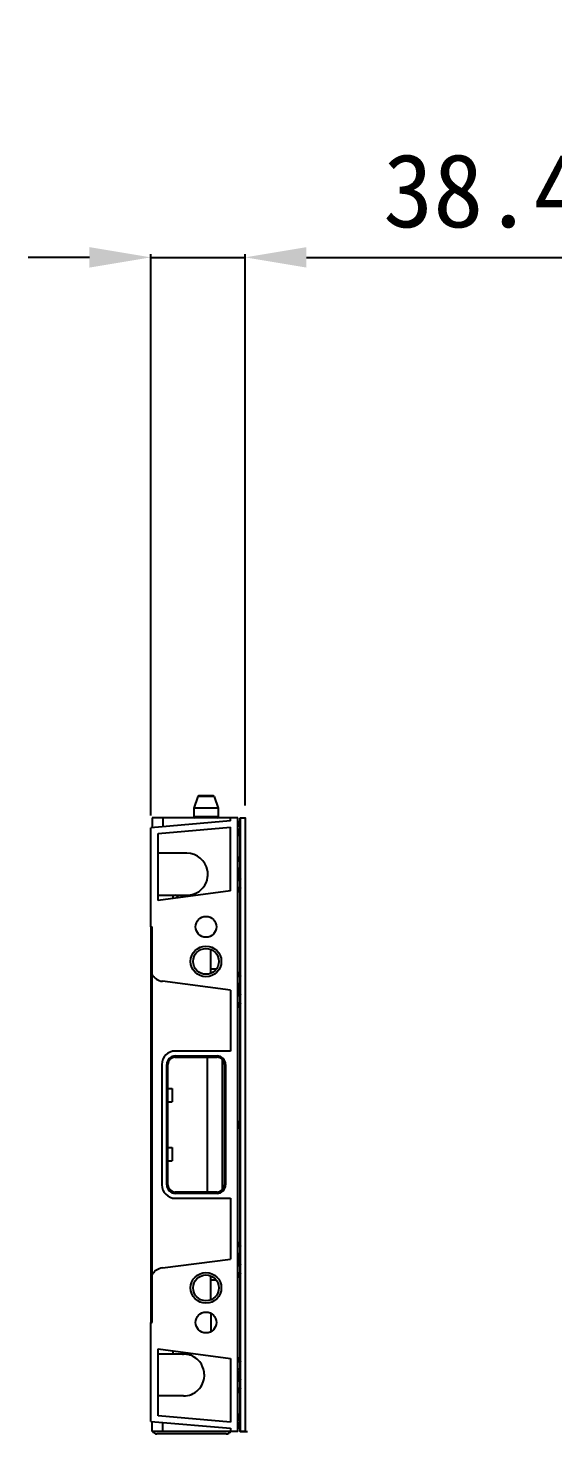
# Model space of a CAD drawing. Header units: millimetres. Extents: x 2900105 to 2915262, y -55349 to -51874.
# Drawn here: x 2901162 to 2901376, y -53653 to -53080 of the extents above; entities that cross this region are included whole.
import ezdxf

# ---------------------------------------------------------------- set-up
doc = ezdxf.new("R2010")
doc.units = ezdxf.units.MM
doc.layers.add('02___PRT_ALL_AXES', color=7, linetype='Continuous')
doc.styles.get("Standard").update_dxf_attribs({"font": ''})
doc.styles.get('Standard').set_extended_font_data('SimSun')
doc.dimstyles.new('ISO-200', dxfattribs={"dimtxt": 30, "dimasz": 25, "dimexe": 1.25, "dimexo": 5, "dimgap": 5, "dimtad": 1, "dimtoh": 1, "dimdec": 1, "dimdsep": 46, "dimtxsty": 'Standard', "dimcen": 2.5, "dimadec": 0, "dimazin": 0, "dimtfac": 1, "dimtdec": 1, "dimtmove": 0, "dimatfit": 3, "dimfxl": 1, "dimarcsym": 0})

# ---------------------------------------------------------------- blocks, each defined once
blk = doc.blocks.new('*D367')
at = {"color": 0, "lineweight": -2, "transparency": 16777216}
for p, q in [((2901211.75, -53400.8), (2901211.75, -53172.12)), ((2901250.2, -53396.7), (2901250.2, -53172.12)), ((2901186.75, -53173.37), (2901161.75, -53173.37)), ((2901211.75, -53173.37), (2901250.2, -53173.37)), ((2901275.2, -53173.37), (2901578.02, -53173.37))]:
    blk.add_line(p, q, dxfattribs=at)
at = {"color": 0, "transparency": 16777216}
for points in [[(2901186.75, -53169.2), (2901186.75, -53177.53), (2901211.75, -53173.37)], [(2901275.2, -53169.2), (2901275.2, -53177.53), (2901250.2, -53173.37)]]:
    blk.add_solid(points, dxfattribs=at)
at = {"layer": 'Defpoints', "color": 0, "transparency": 16777216}
for p in [(2901250.2, -53173.37), (2901211.75, -53405.8), (2901250.2, -53401.7)]:
    blk.add_point(p, dxfattribs=at)
at = {"color": 0, "transparency": 16777216, "insert": (2901439.11, -53149.76), "char_height": 30, "attachment_point": 5}
blk.add_mtext('38.4 [1 1/2"]', dxfattribs=at)

msp = doc.modelspace()

# ---------------------------------------------------------------- linework, layer by layer
at = {"color": 7, "linetype": 'Continuous'}
for p, q in [((2901230.86, -53393.03), (2901229.27, -53397.7)), ((2901237.64, -53393.03), (2901230.86, -53393.03)), ((2901237.17, -53392.7), (2901231.33, -53392.7)), ((2901237.64, -53393.03), (2901239.22, -53397.7)), ((2901229.27, -53397.7), (2901229.27, -53401.2)), ((2901239.22, -53397.7), (2901229.27, -53397.7)), ((2901229.27, -53401.2), (2901239.22, -53401.2)), ((2901239.22, -53397.7), (2901239.22, -53401.2)), ((2901244.25, -53402.96), (2901211.75, -53405.8)), ((2901211.75, -53446.06), (2901211.75, -53405.8)), ((2901212.25, -53401.7), (2901212.25, -53405.76)), ((2901247.25, -53401.7), (2901212.25, -53401.7)), ((2901214.75, -53408.05), (2901244.25, -53405.47)), ((2901216.6, -53401.7), (2901216.6, -53405.38)), ((2901244.25, -53402.96), (2901244.25, -53401.7)), ((2901244.25, -53431.45), (2901244.25, -53405.47)), ((2901247.25, -53651.65), (2901247.25, -53401.7)), ((2901247.25, -53403.21), (2901247.75, -53403.21)), ((2901248.2, -53405.12), (2901247.25, -53405.21)), ((2901247.25, -53406.26), (2901247.75, -53406.26)), ((2901247.75, -53405.16), (2901247.75, -53403.21)), ((2901247.75, -53403.74), (2901248.2, -53403.9)), ((2901247.75, -53408.76), (2901247.75, -53406.26)), ((2901248.2, -53406.89), (2901247.75, -53406.73)), ((2901248.2, -53405.12), (2901248.2, -53403.9)), ((2901248.2, -53406.89), (2901248.2, -53408.13)), ((2901214.75, -53435.33), (2901214.75, -53408.05)), ((2901247.25, -53408.76), (2901247.75, -53408.76)), ((2901247.75, -53408.29), (2901248.2, -53408.13)), ((2901226.46, -53416.13), (2901214.75, -53416.13)), ((2901247.25, -53417.67), (2901248.1, -53417.67)), ((2901247.89, -53418.03), (2901247.94, -53418.36)), ((2901247.94, -53419.25), (2901247.94, -53418.36)), ((2901248.1, -53417.93), (2901248.1, -53417.67)), ((2901248.3, -53417.87), (2901248.1, -53417.67)), ((2901248.1, -53417.93), (2901248.3, -53418.13)), ((2901248.3, -53419.05), (2901248.3, -53417.87)), ((2901247.94, -53419.25), (2901247.88, -53419.25)), ((2901247.94, -53419.25), (2901247.88, -53419.25)), ((2901247.89, -53419.31), (2901247.94, -53419.25)), ((2901247.89, -53422.45), (2901247.94, -53422.38)), ((2901248.09, -53419.26), (2901248.12, -53419.23)), ((2901248.09, -53419.26), (2901248.09, -53419.26)), ((2901248.1, -53426.57), (2901248.1, -53422.77)), ((2901248.3, -53422.82), (2901248.1, -53422.77)), ((2901248.3, -53426.52), (2901248.3, -53422.82)), ((2901247.88, -53430.09), (2901247.94, -53430.09)), ((2901247.88, -53430.09), (2901247.94, -53430.09)), ((2901247.89, -53426.89), (2901247.94, -53426.96)), ((2901247.89, -53430.03), (2901247.94, -53430.09)), ((2901248.12, -53430.11), (2901248.09, -53430.08)), ((2901248.09, -53430.08), (2901248.09, -53430.08)), ((2901248.1, -53426.57), (2901248.3, -53426.52)), ((2901244.25, -53431.45), (2901214.75, -53435.33)), ((2901214.75, -53433.21), (2901226.46, -53433.21)), ((2901220.75, -53433.21), (2901220.75, -53434.54)), ((2901247.25, -53431.67), (2901248.1, -53431.67)), ((2901247.89, -53431.31), (2901247.94, -53430.98)), ((2901247.94, -53430.98), (2901247.94, -53430.09)), ((2901248.3, -53431.22), (2901248.1, -53431.41)), ((2901248.1, -53431.67), (2901248.1, -53431.41)), ((2901248.3, -53431.47), (2901248.1, -53431.67)), ((2901248.3, -53431.47), (2901248.3, -53430.29)), ((2901211.75, -53446.06), (2901212.25, -53446.06)), ((2901211.95, -53607.29), (2901211.95, -53446.06)), ((2901212.25, -53607.29), (2901212.25, -53446.06)), ((2901236.25, -53465.02), (2901236.25, -53455.32)), ((2901238.4, -53463.39), (2901236.25, -53463.33)), ((2901244.25, -53471.94), (2901216.47, -53468.28)), ((2901247.25, -53464.67), (2901248.1, -53464.67)), ((2901247.94, -53466.25), (2901247.88, -53466.25)), ((2901247.94, -53466.25), (2901247.88, -53466.25)), ((2901247.89, -53465.03), (2901247.94, -53465.36)), ((2901247.89, -53466.31), (2901247.94, -53466.25)), ((2901247.89, -53469.45), (2901247.94, -53469.38)), ((2901247.94, -53466.25), (2901247.94, -53465.36)), ((2901248.09, -53466.26), (2901248.12, -53466.23)), ((2901248.09, -53466.26), (2901248.09, -53466.26)), ((2901248.1, -53464.93), (2901248.1, -53464.67)), ((2901248.3, -53464.87), (2901248.1, -53464.67)), ((2901248.1, -53464.93), (2901248.3, -53465.13)), ((2901248.1, -53473.57), (2901248.1, -53469.77)), ((2901248.3, -53469.82), (2901248.1, -53469.77)), ((2901248.3, -53466.05), (2901248.3, -53464.87)), ((2901248.3, -53473.52), (2901248.3, -53469.82)), ((2901244.25, -53471.94), (2901244.25, -53496.67)), ((2901247.89, -53473.89), (2901247.94, -53473.96)), ((2901248.1, -53473.57), (2901248.3, -53473.52)), ((2901247.25, -53478.67), (2901248.1, -53478.67)), ((2901247.88, -53477.09), (2901247.94, -53477.09)), ((2901247.88, -53477.09), (2901247.94, -53477.09)), ((2901247.89, -53477.03), (2901247.94, -53477.09)), ((2901247.89, -53478.31), (2901247.94, -53477.98)), ((2901247.94, -53477.98), (2901247.94, -53477.09)), ((2901248.12, -53477.11), (2901248.09, -53477.08)), ((2901248.09, -53477.08), (2901248.09, -53477.08)), ((2901248.3, -53478.22), (2901248.1, -53478.41)), ((2901248.1, -53478.67), (2901248.1, -53478.41)), ((2901248.3, -53478.47), (2901248.1, -53478.67)), ((2901248.3, -53478.47), (2901248.3, -53477.29)), ((2901212.25, -53483.49), (2901211.95, -53483.49)), ((2901244.25, -53496.67), (2901221.75, -53496.67)), ((2901221.75, -53498.67), (2901221.75, -53499.17)), ((2901221.75, -53498.67), (2901238.75, -53498.67)), ((2901238.75, -53498.67), (2901238.75, -53499.17)), ((2901216.25, -53502.17), (2901216.25, -53551.17)), ((2901218.25, -53551.17), (2901218.25, -53502.17)), ((2901218.25, -53502.17), (2901218.75, -53502.17)), ((2901218.75, -53551.17), (2901218.75, -53502.17)), ((2901221.75, -53499.17), (2901238.75, -53499.17)), ((2901234.75, -53499.17), (2901234.75, -53554.17)), ((2901241, -53553.1), (2901241, -53500.24)), ((2901241.75, -53502.17), (2901241.75, -53551.17)), ((2901242.25, -53502.17), (2901241.75, -53502.17)), ((2901242.25, -53502.17), (2901242.25, -53551.17)), ((2901247.25, -53525.42), (2901247.75, -53525.42)), ((2901247.75, -53527.92), (2901247.75, -53525.42)), ((2901248.2, -53526.05), (2901247.75, -53525.89)), ((2901247.75, -53527.45), (2901248.2, -53527.29)), ((2901248.2, -53526.05), (2901248.2, -53527.29)), ((2901247.25, -53527.92), (2901247.75, -53527.92)), ((2901218.25, -53551.17), (2901218.75, -53551.17)), ((2901238.75, -53554.17), (2901221.75, -53554.17)), ((2901221.75, -53554.67), (2901221.75, -53554.17)), ((2901238.75, -53554.67), (2901221.75, -53554.67)), ((2901238.75, -53554.67), (2901238.75, -53554.17)), ((2901242.25, -53551.17), (2901241.75, -53551.17)), ((2901221.75, -53556.67), (2901244.25, -53556.67)), ((2901244.25, -53556.67), (2901244.25, -53581.41)), ((2901211.95, -53569.43), (2901212.25, -53569.43)), ((2901211.95, -53570.14), (2901212.25, -53570.14)), ((2901247.25, -53574.67), (2901248.1, -53574.67)), ((2901247.94, -53576.25), (2901247.88, -53576.25)), ((2901247.94, -53576.25), (2901247.88, -53576.25)), ((2901247.89, -53575.03), (2901247.94, -53575.36)), ((2901247.89, -53576.31), (2901247.94, -53576.25)), ((2901247.94, -53576.25), (2901247.94, -53575.36)), ((2901248.09, -53576.26), (2901248.12, -53576.23)), ((2901248.09, -53576.26), (2901248.09, -53576.26)), ((2901248.3, -53574.87), (2901248.1, -53574.67)), ((2901248.1, -53574.93), (2901248.1, -53574.67)), ((2901248.1, -53574.93), (2901248.3, -53575.13)), ((2901248.3, -53576.05), (2901248.3, -53574.87)), ((2901216.47, -53585.06), (2901244.25, -53581.41)), ((2901247.89, -53579.45), (2901247.94, -53579.38)), ((2901247.89, -53583.89), (2901247.94, -53583.96)), ((2901248.3, -53579.82), (2901248.1, -53579.77)), ((2901248.1, -53583.57), (2901248.1, -53579.77)), ((2901248.1, -53583.57), (2901248.3, -53583.52)), ((2901248.3, -53583.52), (2901248.3, -53579.82)), ((2901236.25, -53598.02), (2901236.25, -53588.32)), ((2901238.4, -53589.96), (2901236.25, -53590.01)), ((2901247.25, -53588.67), (2901248.1, -53588.67)), ((2901247.88, -53587.09), (2901247.94, -53587.09)), ((2901247.88, -53587.09), (2901247.94, -53587.09)), ((2901247.89, -53587.03), (2901247.94, -53587.09)), ((2901247.89, -53588.31), (2901247.94, -53587.98)), ((2901247.94, -53587.98), (2901247.94, -53587.09)), ((2901248.12, -53587.11), (2901248.09, -53587.08)), ((2901248.09, -53587.08), (2901248.09, -53587.08)), ((2901248.3, -53588.22), (2901248.1, -53588.41)), ((2901248.1, -53588.67), (2901248.1, -53588.41)), ((2901248.3, -53588.47), (2901248.1, -53588.67)), ((2901248.3, -53588.47), (2901248.3, -53587.29)), ((2901211.75, -53607.29), (2901212.25, -53607.29)), ((2901211.75, -53647.54), (2901211.75, -53607.29)), ((2901236.25, -53603.59), (2901236.25, -53610.95)), ((2901214.75, -53618.01), (2901244.25, -53621.89)), ((2901214.75, -53645.29), (2901214.75, -53618.01)), ((2901220.75, -53618.8), (2901220.75, -53620.13)), ((2901224.66, -53620.13), (2901225.05, -53620.13)), ((2901244.25, -53621.89), (2901244.25, -53647.87)), ((2901247.25, -53621.67), (2901248.1, -53621.67)), ((2901247.94, -53623.25), (2901247.88, -53623.25)), ((2901247.94, -53623.25), (2901247.88, -53623.25)), ((2901247.89, -53622.03), (2901247.94, -53622.36)), ((2901247.89, -53623.31), (2901247.94, -53623.25)), ((2901247.94, -53623.25), (2901247.94, -53622.36)), ((2901248.09, -53623.26), (2901248.12, -53623.23)), ((2901248.09, -53623.26), (2901248.09, -53623.26)), ((2901248.3, -53621.87), (2901248.1, -53621.67)), ((2901248.1, -53621.93), (2901248.1, -53621.67)), ((2901248.1, -53621.93), (2901248.3, -53622.13)), ((2901248.12, -53623.23), (2901248.18, -53623.19)), ((2901248.3, -53623.05), (2901248.3, -53621.87)), ((2901247.89, -53626.45), (2901247.94, -53626.38)), ((2901248.3, -53626.82), (2901248.1, -53626.77)), ((2901248.1, -53630.57), (2901248.1, -53626.77)), ((2901248.1, -53630.57), (2901248.3, -53630.52)), ((2901248.3, -53630.52), (2901248.3, -53626.82)), ((2901247.25, -53635.67), (2901248.1, -53635.67)), ((2901247.88, -53634.09), (2901247.94, -53634.09)), ((2901247.88, -53634.09), (2901247.94, -53634.09)), ((2901247.89, -53630.89), (2901247.94, -53630.96)), ((2901247.89, -53634.03), (2901247.94, -53634.09)), ((2901247.89, -53635.31), (2901247.94, -53634.98)), ((2901247.94, -53634.98), (2901247.94, -53634.09)), ((2901248.12, -53634.11), (2901248.09, -53634.08)), ((2901248.09, -53634.08), (2901248.09, -53634.08)), ((2901248.3, -53635.22), (2901248.1, -53635.41)), ((2901248.1, -53635.67), (2901248.1, -53635.41)), ((2901248.3, -53635.47), (2901248.1, -53635.67)), ((2901248.3, -53635.47), (2901248.3, -53634.29)), ((2901211.75, -53647.54), (2901244.25, -53650.38)), ((2901212.25, -53651.65), (2901212.25, -53647.58)), ((2901244.25, -53647.87), (2901214.75, -53645.29)), ((2901247.25, -53644.58), (2901247.75, -53644.58)), ((2901247.25, -53647.08), (2901247.75, -53647.08)), ((2901247.75, -53647.08), (2901247.75, -53644.58)), ((2901248.2, -53645.21), (2901247.75, -53645.05)), ((2901247.75, -53646.61), (2901248.2, -53646.45)), ((2901248.2, -53645.21), (2901248.2, -53646.45)), ((2901247.25, -53651.65), (2901212.25, -53651.65)), ((2901242.52, -53652.65), (2901214.25, -53652.65)), ((2901216.6, -53651.65), (2901216.6, -53647.96)), ((2901244.25, -53650.38), (2901244.25, -53651.65)), ((2901248.2, -53648.22), (2901247.25, -53648.14)), ((2901247.25, -53650.14), (2901247.75, -53650.14)), ((2901247.75, -53650.14), (2901247.75, -53648.18)), ((2901248.2, -53649.44), (2901247.75, -53649.61)), ((2901248.2, -53648.22), (2901248.2, -53649.44))]:
    msp.add_line(p, q, dxfattribs=at)
msp.add_line((2901248.2, -53651.69), (2901251.2, -53651.69))
msp.add_lwpolyline([(2901248.2, -53401.69), (2901248.2, -53651.69)])
at = {"color": 1}
msp.add_lwpolyline([(2901248.2, -53401.7), (2901250.2, -53401.7), (2901250.2, -53651.7), (2901248.2, -53651.7)], close=True, dxfattribs=at)
at = {"color": 7, "linetype": 'Continuous'}
for points in [[(2901248.12, -53419.23), (2901248.18, -53419.19), (2901248.23, -53419.15)], [(2901248.12, -53419.23), (2901248.18, -53419.19), (2901248.23, -53419.15)], [(2901248.23, -53430.19), (2901248.18, -53430.15), (2901248.12, -53430.11)], [(2901248.12, -53466.23), (2901248.18, -53466.19), (2901248.23, -53466.15)], [(2901248.12, -53466.23), (2901248.18, -53466.19), (2901248.23, -53466.15)], [(2901248.23, -53477.19), (2901248.18, -53477.15), (2901248.12, -53477.11)], [(2901248.12, -53576.23), (2901248.18, -53576.19), (2901248.23, -53576.15)], [(2901248.23, -53587.19), (2901248.18, -53587.15), (2901248.12, -53587.11)], [(2901248.12, -53623.23), (2901248.18, -53623.19), (2901248.23, -53623.15)], [(2901248.23, -53634.19), (2901248.18, -53634.15), (2901248.12, -53634.11)]]:
    msp.add_lwpolyline(points, dxfattribs=at)
for centre, radius in [((2901234.25, -53460.17), 6.25), ((2901234.25, -53460.17), 5.25), ((2901234.25, -53593.17), 6.25), ((2901234.25, -53593.17), 5.25)]:
    msp.add_circle(centre, radius, dxfattribs=at)
for centre, radius, start, end in [((2901231.33, -53393.2), 0.5, 90, 161.222), ((2901237.17, -53393.2), 0.5, 18.778, 90), ((2901229.77, -53401.2), 0.5, 180, 270), ((2901238.72, -53401.2), 0.5, 270, 0), ((2901257.03, -53501.01), 83.48, 96.2863, 96.7256), ((2901257.08, -53503.77), 85.9, 96.1083, 96.5737), ((2901252.44, -53476.36), 57.29, 94.569, 95.2026), ((2901252.35, -53478.05), 58.91, 94.347, 94.9674), ((2901219.08, -53513.26), 95.36, 72.3821, 72.8188), ((2901218.88, -53511.19), 93.36, 71.8972, 72.3074), ((2901247.84, -53418.55), 0.755, 278.8633, 280.4432), ((2901247.93, -53418.92), 0.383, 285.1176, 287.8889), ((2901218.4, -53336.59), 94.99, 287.6836, 288.0867), ((2901218.6, -53334.47), 97.04, 287.173, 287.6021), ((2901252.35, -53371.29), 58.92, 265.0326, 265.653), ((2901252.44, -53372.98), 57.29, 264.7974, 265.431), ((2901247.84, -53430.78), 0.751, 79.5597, 81.1527), ((2901247.93, -53430.42), 0.383, 72.1097, 74.9011), ((2901220.25, -53435.7), 3, 28.8896, 57.5296), ((2901256.9, -53347.08), 84.38, 263.4323, 263.9061), ((2901256.32, -53354.31), 77.46, 263.2772, 263.7506), ((2901217.25, -53462.33), 6, 213.5573, 262.5), ((2901257.03, -53548.01), 83.48, 96.2863, 96.7256), ((2901257.08, -53550.77), 85.9, 96.1083, 96.5737), ((2901252.44, -53523.36), 57.29, 94.569, 95.2026), ((2901252.35, -53525.05), 58.91, 94.347, 94.9674), ((2901219.08, -53560.26), 95.36, 72.3821, 72.8188), ((2901218.88, -53558.19), 93.36, 71.8972, 72.3074), ((2901247.84, -53465.55), 0.755, 278.8633, 280.4432), ((2901247.93, -53465.92), 0.383, 285.1176, 287.8889), ((2901218.4, -53383.59), 94.99, 287.6836, 288.0867), ((2901218.6, -53381.47), 97.04, 287.173, 287.6021), ((2901252.35, -53418.29), 58.92, 265.0326, 265.653), ((2901252.44, -53419.98), 57.29, 264.7974, 265.431), ((2901256.9, -53394.08), 84.38, 263.4323, 263.9061), ((2901256.32, -53401.31), 77.46, 263.2772, 263.7506), ((2901247.84, -53477.78), 0.751, 79.5597, 81.1527), ((2901247.93, -53477.42), 0.383, 72.1097, 74.9011), ((2901221.75, -53502.17), 5.5, 90, 180), ((2901221.75, -53502.17), 3.5, 90, 180), ((2901238.75, -53502.17), 3.5, 0, 90), ((2901221.75, -53502.17), 3, 90, 180), ((2901238.75, -53502.17), 3, 0, 90), ((2901221.75, -53551.17), 5.5, 180, 270), ((2901221.75, -53551.17), 3.5, 180, 270), ((2901221.75, -53551.17), 3, 180, 270), ((2901238.75, -53551.17), 3.5, 270, 0), ((2901238.75, -53551.17), 3, 270, 0), ((2901257.03, -53658.01), 83.48, 96.2863, 96.7256), ((2901257.08, -53660.77), 85.9, 96.1083, 96.5737), ((2901252.44, -53633.36), 57.29, 94.569, 95.2026), ((2901252.35, -53635.05), 58.91, 94.347, 94.9674), ((2901247.84, -53575.55), 0.755, 278.8633, 280.4432), ((2901247.93, -53575.92), 0.383, 285.1176, 287.8889), ((2901219.08, -53670.26), 95.36, 72.3821, 72.8188), ((2901218.88, -53668.19), 93.36, 71.8972, 72.3074), ((2901218.4, -53493.59), 94.99, 287.6836, 288.0867), ((2901218.6, -53491.47), 97.04, 287.173, 287.6021), ((2901217.25, -53591.01), 6, 97.5, 146.4427), ((2901252.35, -53528.29), 58.92, 265.0326, 265.653), ((2901252.44, -53529.98), 57.29, 264.7974, 265.431), ((2901256.9, -53504.08), 84.38, 263.4323, 263.9061), ((2901256.32, -53511.31), 77.46, 263.2772, 263.7506), ((2901247.84, -53587.78), 0.751, 79.5597, 81.1527), ((2901247.93, -53587.42), 0.383, 72.1097, 74.9011), ((2901225.05, -53628.67), 8.54, 76.9115, 90), ((2901257.03, -53705.01), 83.48, 96.2863, 96.7256), ((2901257.08, -53707.77), 85.9, 96.1083, 96.5737), ((2901252.44, -53680.36), 57.29, 94.569, 95.2026), ((2901252.35, -53682.05), 58.91, 94.347, 94.9674), ((2901247.84, -53622.55), 0.755, 278.8633, 280.4432), ((2901247.93, -53622.92), 0.383, 285.1176, 287.8889), ((2901225.2, -53628.67), 8.39, 0.0281, 8.4273), ((2901225.41, -53628.67), 8.18, 356.7794, 359.9951), ((2901219.08, -53717.26), 95.36, 72.3821, 72.8188), ((2901218.88, -53715.19), 93.36, 71.8972, 72.3074), ((2901218.4, -53540.59), 94.99, 287.6836, 288.0867), ((2901218.6, -53538.47), 97.04, 287.173, 287.6021), ((2901252.35, -53575.29), 58.92, 265.0326, 265.653), ((2901252.44, -53576.98), 57.29, 264.7974, 265.431), ((2901256.9, -53551.08), 84.38, 263.4323, 263.9061), ((2901256.32, -53558.31), 77.46, 263.2772, 263.7506), ((2901247.84, -53634.78), 0.751, 79.5597, 81.1527), ((2901247.93, -53634.42), 0.383, 72.1097, 74.9011), ((2901214.25, -53650.65), 2, 210.5989, 270), ((2901242.52, -53650.65), 2, 270, 330)]:
    msp.add_arc(centre, radius, start, end, dxfattribs=at)
for centre, major_axis, start_param, end_param in [((2901226.46, -53424.67), (8.54, 0), 0.178395, 1.570796), ((2901226.46, -53424.67), (0, 8.54), -1.71739, -1.392401), ((2901226.46, -53424.67), (8.54, 0), -1.223926, -0.146594), ((2901218.69, -53432.67), (0, 6), -1.801972, -1.661493), ((2901226.46, -53424.67), (0, 8.54), -3.141593, -2.794722), ((2901218.69, -53620.67), (0, 6), -1.4801, -1.339621)]:
    msp.add_ellipse(centre, major_axis=major_axis, ratio=1, start_param=start_param, end_param=end_param, dxfattribs=at)
for points, knots in [([(2901248.1, -53417.93), (2901248.1, -53417.95), (2901248.09, -53417.96), (2901248.06, -53417.98), (2901248.03, -53418), (2901247.97, -53418.02), (2901247.91, -53418.03), (2901247.89, -53418.03)], [0, 0, 0, 0, 0.14323, 0.242199, 0.361426, 0.654328, 1, 1, 1, 1]), ([(2901247.94, -53418.36), (2901247.99, -53418.35), (2901248.08, -53418.33), (2901248.18, -53418.29), (2901248.24, -53418.24), (2901248.28, -53418.2), (2901248.3, -53418.15), (2901248.3, -53418.13)], [0, 0, 0, 0, 0.318282, 0.596572, 0.716198, 0.822036, 1, 1, 1, 1]), ([(2901247.89, -53419.31), (2901247.89, -53419.31), (2901247.92, -53419.31), (2901247.94, -53419.3), (2901247.96, -53419.3)], [0, 0, 0, 0, 0.262719, 1, 1, 1, 1]), ([(2901247.89, -53422.45), (2901247.92, -53422.46), (2901247.98, -53422.49), (2901248.07, -53422.6), (2901248.1, -53422.7), (2901248.1, -53422.77)], [0, 0, 0, 0, 0.255217, 0.506753, 1, 1, 1, 1]), ([(2901248.05, -53419.23), (2901248.05, -53419.23), (2901248.01, -53419.24), (2901247.97, -53419.24), (2901247.94, -53419.25)], [0, 0, 0, 0, 0.240854, 1, 1, 1, 1]), ([(2901248.3, -53422.82), (2901248.3, -53422.78), (2901248.28, -53422.68), (2901248.21, -53422.54), (2901248.09, -53422.44), (2901247.99, -53422.39), (2901247.94, -53422.38)], [0, 0, 0, 0, 0.240517, 0.485049, 0.737902, 1, 1, 1, 1]), ([(2901247.98, -53419.3), (2901247.98, -53419.3), (2901248, -53419.29), (2901248.02, -53419.29), (2901248.03, -53419.29)], [0, 0, 0, 0, 0.269561, 1, 1, 1, 1]), ([(2901248.04, -53419.28), (2901248.05, -53419.28), (2901248.06, -53419.28), (2901248.07, -53419.27), (2901248.08, -53419.27)], [0, 0, 0, 0, 0.284066, 1, 1, 1, 1]), ([(2901248.23, -53419.15), (2901248.21, -53419.17), (2901248.15, -53419.2), (2901248.09, -53419.22), (2901248.05, -53419.23)], [0, 0, 0, 0, 0.450952, 1, 1, 1, 1]), ([(2901248.08, -53419.27), (2901248.08, -53419.27), (2901248.08, -53419.27), (2901248.08, -53419.26), (2901248.09, -53419.26)], [0, 0, 0, 0, 0.272168, 1, 1, 1, 1]), ([(2901248.28, -53419.1), (2901248.28, -53419.1), (2901248.26, -53419.12), (2901248.25, -53419.14), (2901248.23, -53419.15)], [0, 0, 0, 0, 0.224249, 1, 1, 1, 1]), ([(2901248.3, -53419.05), (2901248.3, -53419.05), (2901248.3, -53419.07), (2901248.29, -53419.09), (2901248.28, -53419.1)], [0, 0, 0, 0, 0.235531, 1, 1, 1, 1]), ([(2901247.89, -53426.89), (2901247.92, -53426.88), (2901247.98, -53426.85), (2901248.04, -53426.78), (2901248.07, -53426.72), (2901248.08, -53426.68), (2901248.09, -53426.65), (2901248.1, -53426.62), (2901248.1, -53426.6), (2901248.1, -53426.58), (2901248.1, -53426.58), (2901248.1, -53426.57)], [0, 0, 0, 0, 0.253673, 0.50366, 0.628036, 0.752048, 0.814033, 0.87602, 0.938027, 0.969051, 1, 1, 1, 1]), ([(2901247.96, -53430.04), (2901247.95, -53430.04), (2901247.93, -53430.04), (2901247.9, -53430.03), (2901247.89, -53430.03)], [0, 0, 0, 0, 0.236241, 1, 1, 1, 1]), ([(2901248.3, -53426.52), (2901248.3, -53426.57), (2901248.28, -53426.67), (2901248.21, -53426.8), (2901248.09, -53426.91), (2901247.99, -53426.95), (2901247.94, -53426.96)], [0, 0, 0, 0, 0.240425, 0.484899, 0.737799, 1, 1, 1, 1]), ([(2901248.03, -53430.06), (2901248.02, -53430.05), (2901248.01, -53430.05), (2901247.99, -53430.05), (2901247.98, -53430.05)], [0, 0, 0, 0, 0.230283, 1, 1, 1, 1]), ([(2901248.08, -53430.07), (2901248.07, -53430.07), (2901248.06, -53430.07), (2901248.05, -53430.06), (2901248.04, -53430.06)], [0, 0, 0, 0, 0.216705, 1, 1, 1, 1]), ([(2901248.09, -53430.08), (2901248.09, -53430.08), (2901248.08, -53430.08), (2901248.08, -53430.07), (2901248.08, -53430.07)], [0, 0, 0, 0, 0.228076, 1, 1, 1, 1]), ([(2901247.89, -53431.31), (2901247.92, -53431.31), (2901247.97, -53431.32), (2901248.03, -53431.34), (2901248.07, -53431.36), (2901248.09, -53431.38), (2901248.1, -53431.4), (2901248.1, -53431.41)], [0, 0, 0, 0, 0.374883, 0.667405, 0.779495, 0.86994, 1, 1, 1, 1]), ([(2901247.94, -53430.09), (2901247.95, -53430.09), (2901247.99, -53430.1), (2901248.03, -53430.11), (2901248.06, -53430.11)], [0, 0, 0, 0, 0.25855, 1, 1, 1, 1]), ([(2901248.3, -53431.22), (2901248.3, -53431.19), (2901248.28, -53431.15), (2901248.24, -53431.1), (2901248.2, -53431.07), (2901248.15, -53431.04), (2901248.09, -53431.02), (2901248.02, -53431), (2901247.97, -53430.99), (2901247.94, -53430.98)], [0, 0, 0, 0, 0.16979, 0.271651, 0.388543, 0.520814, 0.667967, 0.829488, 1, 1, 1, 1]), ([(2901248.06, -53430.11), (2901248.09, -53430.12), (2901248.15, -53430.14), (2901248.21, -53430.17), (2901248.23, -53430.19)], [0, 0, 0, 0, 0.548709, 1, 1, 1, 1]), ([(2901248.23, -53430.19), (2901248.24, -53430.19), (2901248.26, -53430.21), (2901248.27, -53430.23), (2901248.28, -53430.24)], [0, 0, 0, 0, 0.278008, 1, 1, 1, 1]), ([(2901248.28, -53430.24), (2901248.28, -53430.25), (2901248.29, -53430.26), (2901248.3, -53430.28), (2901248.3, -53430.29)], [0, 0, 0, 0, 0.271414, 1, 1, 1, 1]), ([(2901248.1, -53464.93), (2901248.1, -53464.95), (2901248.09, -53464.96), (2901248.06, -53464.98), (2901248.03, -53465), (2901247.97, -53465.02), (2901247.91, -53465.03), (2901247.89, -53465.03)], [0, 0, 0, 0, 0.14323, 0.242199, 0.361426, 0.654328, 1, 1, 1, 1]), ([(2901247.89, -53466.31), (2901247.89, -53466.31), (2901247.92, -53466.31), (2901247.94, -53466.3), (2901247.96, -53466.3)], [0, 0, 0, 0, 0.262719, 1, 1, 1, 1]), ([(2901247.89, -53469.45), (2901247.92, -53469.46), (2901247.98, -53469.49), (2901248.07, -53469.6), (2901248.1, -53469.7), (2901248.1, -53469.77)], [0, 0, 0, 0, 0.255217, 0.506753, 1, 1, 1, 1]), ([(2901247.94, -53465.36), (2901247.99, -53465.35), (2901248.08, -53465.33), (2901248.18, -53465.29), (2901248.24, -53465.24), (2901248.28, -53465.2), (2901248.3, -53465.15), (2901248.3, -53465.13)], [0, 0, 0, 0, 0.318282, 0.596572, 0.716198, 0.822036, 1, 1, 1, 1]), ([(2901248.05, -53466.23), (2901248.05, -53466.23), (2901248.01, -53466.24), (2901247.97, -53466.24), (2901247.94, -53466.25)], [0, 0, 0, 0, 0.240854, 1, 1, 1, 1]), ([(2901248.3, -53469.82), (2901248.3, -53469.78), (2901248.28, -53469.68), (2901248.21, -53469.54), (2901248.09, -53469.44), (2901247.99, -53469.39), (2901247.94, -53469.38)], [0, 0, 0, 0, 0.240517, 0.485049, 0.737902, 1, 1, 1, 1]), ([(2901247.98, -53466.3), (2901247.98, -53466.3), (2901248, -53466.29), (2901248.02, -53466.29), (2901248.03, -53466.29)], [0, 0, 0, 0, 0.269561, 1, 1, 1, 1]), ([(2901248.04, -53466.28), (2901248.05, -53466.28), (2901248.06, -53466.28), (2901248.07, -53466.27), (2901248.08, -53466.27)], [0, 0, 0, 0, 0.284066, 1, 1, 1, 1]), ([(2901248.23, -53466.15), (2901248.21, -53466.17), (2901248.15, -53466.2), (2901248.09, -53466.22), (2901248.05, -53466.23)], [0, 0, 0, 0, 0.450952, 1, 1, 1, 1]), ([(2901248.08, -53466.27), (2901248.08, -53466.27), (2901248.08, -53466.27), (2901248.08, -53466.26), (2901248.09, -53466.26)], [0, 0, 0, 0, 0.272168, 1, 1, 1, 1]), ([(2901248.28, -53466.1), (2901248.28, -53466.1), (2901248.26, -53466.12), (2901248.25, -53466.14), (2901248.23, -53466.15)], [0, 0, 0, 0, 0.224249, 1, 1, 1, 1]), ([(2901248.3, -53466.05), (2901248.3, -53466.05), (2901248.3, -53466.07), (2901248.29, -53466.09), (2901248.28, -53466.1)], [0, 0, 0, 0, 0.235531, 1, 1, 1, 1]), ([(2901247.89, -53473.89), (2901247.92, -53473.88), (2901247.98, -53473.85), (2901248.04, -53473.78), (2901248.07, -53473.72), (2901248.08, -53473.68), (2901248.09, -53473.65), (2901248.1, -53473.62), (2901248.1, -53473.6), (2901248.1, -53473.58), (2901248.1, -53473.58), (2901248.1, -53473.57)], [0, 0, 0, 0, 0.253673, 0.50366, 0.628036, 0.752048, 0.814033, 0.87602, 0.938027, 0.969051, 1, 1, 1, 1]), ([(2901248.3, -53473.52), (2901248.3, -53473.57), (2901248.28, -53473.67), (2901248.21, -53473.8), (2901248.09, -53473.91), (2901247.99, -53473.95), (2901247.94, -53473.96)], [0, 0, 0, 0, 0.240425, 0.484899, 0.737799, 1, 1, 1, 1]), ([(2901247.96, -53477.04), (2901247.95, -53477.04), (2901247.93, -53477.04), (2901247.9, -53477.03), (2901247.89, -53477.03)], [0, 0, 0, 0, 0.236241, 1, 1, 1, 1]), ([(2901247.89, -53478.31), (2901247.92, -53478.31), (2901247.97, -53478.32), (2901248.03, -53478.34), (2901248.07, -53478.36), (2901248.09, -53478.38), (2901248.1, -53478.4), (2901248.1, -53478.41)], [0, 0, 0, 0, 0.374883, 0.667405, 0.779495, 0.86994, 1, 1, 1, 1]), ([(2901247.94, -53477.09), (2901247.95, -53477.09), (2901247.99, -53477.1), (2901248.03, -53477.11), (2901248.06, -53477.11)], [0, 0, 0, 0, 0.25855, 1, 1, 1, 1]), ([(2901248.3, -53478.22), (2901248.3, -53478.19), (2901248.28, -53478.15), (2901248.24, -53478.1), (2901248.2, -53478.07), (2901248.15, -53478.04), (2901248.09, -53478.02), (2901248.02, -53478), (2901247.97, -53477.99), (2901247.94, -53477.98)], [0, 0, 0, 0, 0.16979, 0.271651, 0.388543, 0.520814, 0.667967, 0.829488, 1, 1, 1, 1]), ([(2901248.03, -53477.06), (2901248.02, -53477.05), (2901248.01, -53477.05), (2901247.99, -53477.05), (2901247.98, -53477.05)], [0, 0, 0, 0, 0.230283, 1, 1, 1, 1]), ([(2901248.08, -53477.07), (2901248.07, -53477.07), (2901248.06, -53477.07), (2901248.05, -53477.06), (2901248.04, -53477.06)], [0, 0, 0, 0, 0.216705, 1, 1, 1, 1]), ([(2901248.06, -53477.11), (2901248.09, -53477.12), (2901248.15, -53477.14), (2901248.21, -53477.17), (2901248.23, -53477.19)], [0, 0, 0, 0, 0.548709, 1, 1, 1, 1]), ([(2901248.09, -53477.08), (2901248.09, -53477.08), (2901248.08, -53477.08), (2901248.08, -53477.07), (2901248.08, -53477.07)], [0, 0, 0, 0, 0.228076, 1, 1, 1, 1]), ([(2901248.23, -53477.19), (2901248.24, -53477.19), (2901248.26, -53477.21), (2901248.27, -53477.23), (2901248.28, -53477.24)], [0, 0, 0, 0, 0.278008, 1, 1, 1, 1]), ([(2901248.28, -53477.24), (2901248.28, -53477.25), (2901248.29, -53477.26), (2901248.3, -53477.28), (2901248.3, -53477.29)], [0, 0, 0, 0, 0.271414, 1, 1, 1, 1]), ([(2901248.1, -53574.93), (2901248.1, -53574.95), (2901248.09, -53574.96), (2901248.06, -53574.98), (2901248.03, -53575), (2901247.97, -53575.02), (2901247.91, -53575.03), (2901247.89, -53575.03)], [0, 0, 0, 0, 0.14323, 0.242199, 0.361426, 0.654328, 1, 1, 1, 1]), ([(2901247.89, -53576.31), (2901247.89, -53576.31), (2901247.92, -53576.31), (2901247.94, -53576.3), (2901247.96, -53576.3)], [0, 0, 0, 0, 0.262719, 1, 1, 1, 1]), ([(2901247.94, -53575.36), (2901247.99, -53575.35), (2901248.08, -53575.33), (2901248.18, -53575.29), (2901248.24, -53575.24), (2901248.28, -53575.2), (2901248.3, -53575.15), (2901248.3, -53575.13)], [0, 0, 0, 0, 0.318282, 0.596572, 0.716198, 0.822036, 1, 1, 1, 1]), ([(2901248.05, -53576.23), (2901248.05, -53576.23), (2901248.01, -53576.24), (2901247.97, -53576.24), (2901247.94, -53576.25)], [0, 0, 0, 0, 0.240854, 1, 1, 1, 1]), ([(2901247.98, -53576.3), (2901247.98, -53576.3), (2901248, -53576.29), (2901248.02, -53576.29), (2901248.03, -53576.29)], [0, 0, 0, 0, 0.269561, 1, 1, 1, 1]), ([(2901248.04, -53576.28), (2901248.05, -53576.28), (2901248.06, -53576.28), (2901248.07, -53576.27), (2901248.08, -53576.27)], [0, 0, 0, 0, 0.284066, 1, 1, 1, 1]), ([(2901248.23, -53576.15), (2901248.21, -53576.17), (2901248.15, -53576.2), (2901248.09, -53576.22), (2901248.05, -53576.23)], [0, 0, 0, 0, 0.450952, 1, 1, 1, 1]), ([(2901248.08, -53576.27), (2901248.08, -53576.27), (2901248.08, -53576.27), (2901248.08, -53576.26), (2901248.09, -53576.26)], [0, 0, 0, 0, 0.272168, 1, 1, 1, 1]), ([(2901248.28, -53576.1), (2901248.28, -53576.1), (2901248.26, -53576.12), (2901248.25, -53576.14), (2901248.23, -53576.15)], [0, 0, 0, 0, 0.224249, 1, 1, 1, 1]), ([(2901248.3, -53576.05), (2901248.3, -53576.05), (2901248.3, -53576.07), (2901248.29, -53576.09), (2901248.28, -53576.1)], [0, 0, 0, 0, 0.235531, 1, 1, 1, 1]), ([(2901247.89, -53579.45), (2901247.92, -53579.46), (2901247.98, -53579.49), (2901248.07, -53579.6), (2901248.1, -53579.7), (2901248.1, -53579.77)], [0, 0, 0, 0, 0.255217, 0.506753, 1, 1, 1, 1]), ([(2901247.89, -53583.89), (2901247.92, -53583.88), (2901247.98, -53583.85), (2901248.04, -53583.78), (2901248.07, -53583.72), (2901248.08, -53583.68), (2901248.09, -53583.65), (2901248.1, -53583.62), (2901248.1, -53583.6), (2901248.1, -53583.58), (2901248.1, -53583.58), (2901248.1, -53583.57)], [0, 0, 0, 0, 0.253673, 0.50366, 0.628036, 0.752048, 0.814033, 0.87602, 0.938027, 0.969051, 1, 1, 1, 1]), ([(2901248.3, -53579.82), (2901248.3, -53579.78), (2901248.28, -53579.68), (2901248.21, -53579.54), (2901248.09, -53579.44), (2901247.99, -53579.39), (2901247.94, -53579.38)], [0, 0, 0, 0, 0.240517, 0.485049, 0.737902, 1, 1, 1, 1]), ([(2901248.3, -53583.52), (2901248.3, -53583.57), (2901248.28, -53583.67), (2901248.21, -53583.8), (2901248.09, -53583.91), (2901247.99, -53583.95), (2901247.94, -53583.96)], [0, 0, 0, 0, 0.240425, 0.484899, 0.737799, 1, 1, 1, 1]), ([(2901247.96, -53587.04), (2901247.95, -53587.04), (2901247.93, -53587.04), (2901247.9, -53587.03), (2901247.89, -53587.03)], [0, 0, 0, 0, 0.236241, 1, 1, 1, 1]), ([(2901247.89, -53588.31), (2901247.92, -53588.31), (2901247.97, -53588.32), (2901248.03, -53588.34), (2901248.07, -53588.36), (2901248.09, -53588.38), (2901248.1, -53588.4), (2901248.1, -53588.41)], [0, 0, 0, 0, 0.374883, 0.667405, 0.779495, 0.86994, 1, 1, 1, 1]), ([(2901247.94, -53587.09), (2901247.95, -53587.09), (2901247.99, -53587.1), (2901248.03, -53587.11), (2901248.06, -53587.11)], [0, 0, 0, 0, 0.25855, 1, 1, 1, 1]), ([(2901248.3, -53588.22), (2901248.3, -53588.19), (2901248.28, -53588.15), (2901248.24, -53588.1), (2901248.2, -53588.07), (2901248.15, -53588.04), (2901248.09, -53588.02), (2901248.02, -53588), (2901247.97, -53587.99), (2901247.94, -53587.98)], [0, 0, 0, 0, 0.16979, 0.271651, 0.388543, 0.520814, 0.667967, 0.829488, 1, 1, 1, 1]), ([(2901248.03, -53587.06), (2901248.02, -53587.05), (2901248.01, -53587.05), (2901247.99, -53587.05), (2901247.98, -53587.05)], [0, 0, 0, 0, 0.230283, 1, 1, 1, 1]), ([(2901248.08, -53587.07), (2901248.07, -53587.07), (2901248.06, -53587.07), (2901248.05, -53587.06), (2901248.04, -53587.06)], [0, 0, 0, 0, 0.216705, 1, 1, 1, 1]), ([(2901248.06, -53587.11), (2901248.09, -53587.12), (2901248.15, -53587.14), (2901248.21, -53587.17), (2901248.23, -53587.19)], [0, 0, 0, 0, 0.548709, 1, 1, 1, 1]), ([(2901248.09, -53587.08), (2901248.09, -53587.08), (2901248.08, -53587.08), (2901248.08, -53587.07), (2901248.08, -53587.07)], [0, 0, 0, 0, 0.228076, 1, 1, 1, 1]), ([(2901248.23, -53587.19), (2901248.24, -53587.19), (2901248.26, -53587.21), (2901248.27, -53587.23), (2901248.28, -53587.24)], [0, 0, 0, 0, 0.278008, 1, 1, 1, 1]), ([(2901248.28, -53587.24), (2901248.28, -53587.25), (2901248.29, -53587.26), (2901248.3, -53587.28), (2901248.3, -53587.29)], [0, 0, 0, 0, 0.271414, 1, 1, 1, 1]), ([(2901233.5, -53627.44), (2901233.28, -53625.96), (2901232.26, -53623.58), (2901230.35, -53621.9), (2901229.49, -53621.38)], [0, 0, 0, 0, 0.599339, 1, 1, 1, 1]), ([(2901248.1, -53621.93), (2901248.1, -53621.95), (2901248.09, -53621.96), (2901248.06, -53621.98), (2901248.03, -53622), (2901247.97, -53622.02), (2901247.91, -53622.03), (2901247.89, -53622.03)], [0, 0, 0, 0, 0.14323, 0.242199, 0.361426, 0.654328, 1, 1, 1, 1]), ([(2901247.89, -53623.31), (2901247.89, -53623.31), (2901247.92, -53623.31), (2901247.94, -53623.3), (2901247.96, -53623.3)], [0, 0, 0, 0, 0.262719, 1, 1, 1, 1]), ([(2901247.94, -53622.36), (2901247.99, -53622.35), (2901248.08, -53622.33), (2901248.18, -53622.29), (2901248.24, -53622.24), (2901248.28, -53622.2), (2901248.3, -53622.15), (2901248.3, -53622.13)], [0, 0, 0, 0, 0.318282, 0.596572, 0.716198, 0.822036, 1, 1, 1, 1]), ([(2901248.05, -53623.23), (2901248.05, -53623.23), (2901248.01, -53623.24), (2901247.97, -53623.24), (2901247.94, -53623.25)], [0, 0, 0, 0, 0.240854, 1, 1, 1, 1]), ([(2901247.98, -53623.3), (2901247.98, -53623.3), (2901248, -53623.29), (2901248.02, -53623.29), (2901248.03, -53623.29)], [0, 0, 0, 0, 0.269561, 1, 1, 1, 1]), ([(2901248.04, -53623.28), (2901248.05, -53623.28), (2901248.06, -53623.28), (2901248.07, -53623.27), (2901248.08, -53623.27)], [0, 0, 0, 0, 0.284066, 1, 1, 1, 1]), ([(2901248.23, -53623.15), (2901248.21, -53623.17), (2901248.15, -53623.2), (2901248.09, -53623.22), (2901248.05, -53623.23)], [0, 0, 0, 0, 0.450952, 1, 1, 1, 1]), ([(2901248.08, -53623.27), (2901248.08, -53623.27), (2901248.08, -53623.27), (2901248.08, -53623.26), (2901248.09, -53623.26)], [0, 0, 0, 0, 0.272168, 1, 1, 1, 1]), ([(2901248.28, -53623.1), (2901248.28, -53623.1), (2901248.26, -53623.12), (2901248.25, -53623.14), (2901248.23, -53623.15)], [0, 0, 0, 0, 0.224249, 1, 1, 1, 1]), ([(2901248.3, -53623.05), (2901248.3, -53623.05), (2901248.3, -53623.07), (2901248.29, -53623.09), (2901248.28, -53623.1)], [0, 0, 0, 0, 0.235531, 1, 1, 1, 1]), ([(2901225.05, -53637.21), (2901227.29, -53637.21), (2901231.59, -53635.43), (2901233.46, -53631.21), (2901233.58, -53629.13)], [0, 0, 0, 0, 0.517719, 1, 1, 1, 1]), ([(2901247.89, -53626.45), (2901247.92, -53626.46), (2901247.98, -53626.49), (2901248.07, -53626.6), (2901248.1, -53626.7), (2901248.1, -53626.77)], [0, 0, 0, 0, 0.255217, 0.506753, 1, 1, 1, 1]), ([(2901248.3, -53626.82), (2901248.3, -53626.78), (2901248.28, -53626.68), (2901248.21, -53626.54), (2901248.09, -53626.44), (2901247.99, -53626.39), (2901247.94, -53626.38)], [0, 0, 0, 0, 0.240517, 0.485049, 0.737902, 1, 1, 1, 1]), ([(2901248.3, -53630.52), (2901248.3, -53630.57), (2901248.28, -53630.67), (2901248.21, -53630.8), (2901248.09, -53630.91), (2901247.99, -53630.95), (2901247.94, -53630.96)], [0, 0, 0, 0, 0.240425, 0.484899, 0.737799, 1, 1, 1, 1]), ([(2901247.89, -53630.89), (2901247.92, -53630.88), (2901247.98, -53630.85), (2901248.04, -53630.78), (2901248.07, -53630.72), (2901248.08, -53630.68), (2901248.09, -53630.65), (2901248.1, -53630.62), (2901248.1, -53630.6), (2901248.1, -53630.58), (2901248.1, -53630.58), (2901248.1, -53630.57)], [0, 0, 0, 0, 0.253673, 0.50366, 0.628036, 0.752048, 0.814033, 0.87602, 0.938027, 0.969051, 1, 1, 1, 1]), ([(2901247.96, -53634.04), (2901247.95, -53634.04), (2901247.93, -53634.04), (2901247.9, -53634.03), (2901247.89, -53634.03)], [0, 0, 0, 0, 0.236241, 1, 1, 1, 1]), ([(2901247.89, -53635.31), (2901247.92, -53635.31), (2901247.97, -53635.32), (2901248.03, -53635.34), (2901248.07, -53635.36), (2901248.09, -53635.38), (2901248.1, -53635.4), (2901248.1, -53635.41)], [0, 0, 0, 0, 0.374883, 0.667405, 0.779495, 0.86994, 1, 1, 1, 1]), ([(2901247.94, -53634.09), (2901247.95, -53634.09), (2901247.99, -53634.1), (2901248.03, -53634.11), (2901248.06, -53634.11)], [0, 0, 0, 0, 0.25855, 1, 1, 1, 1]), ([(2901248.3, -53635.22), (2901248.3, -53635.19), (2901248.28, -53635.15), (2901248.24, -53635.1), (2901248.2, -53635.07), (2901248.15, -53635.04), (2901248.09, -53635.02), (2901248.02, -53635), (2901247.97, -53634.99), (2901247.94, -53634.98)], [0, 0, 0, 0, 0.16979, 0.271651, 0.388543, 0.520814, 0.667967, 0.829488, 1, 1, 1, 1]), ([(2901248.03, -53634.06), (2901248.02, -53634.05), (2901248.01, -53634.05), (2901247.99, -53634.05), (2901247.98, -53634.05)], [0, 0, 0, 0, 0.230283, 1, 1, 1, 1]), ([(2901248.08, -53634.07), (2901248.07, -53634.07), (2901248.06, -53634.07), (2901248.05, -53634.06), (2901248.04, -53634.06)], [0, 0, 0, 0, 0.216705, 1, 1, 1, 1]), ([(2901248.06, -53634.11), (2901248.09, -53634.12), (2901248.15, -53634.14), (2901248.21, -53634.17), (2901248.23, -53634.19)], [0, 0, 0, 0, 0.548709, 1, 1, 1, 1]), ([(2901248.09, -53634.08), (2901248.09, -53634.08), (2901248.08, -53634.08), (2901248.08, -53634.07), (2901248.08, -53634.07)], [0, 0, 0, 0, 0.228076, 1, 1, 1, 1]), ([(2901248.23, -53634.19), (2901248.24, -53634.19), (2901248.26, -53634.21), (2901248.27, -53634.23), (2901248.28, -53634.24)], [0, 0, 0, 0, 0.278008, 1, 1, 1, 1]), ([(2901248.28, -53634.24), (2901248.28, -53634.25), (2901248.29, -53634.26), (2901248.3, -53634.28), (2901248.3, -53634.29)], [0, 0, 0, 0, 0.271414, 1, 1, 1, 1])]:
    msp.add_open_spline(points, degree=3, knots=knots, dxfattribs=at)
msp.add_open_spline([(2901229.49, -53621.38), (2901228.72, -53620.91), (2901227.87, -53620.55), (2901226.98, -53620.35)], degree=3, dxfattribs=at)
at = {"layer": '02___PRT_ALL_AXES', "color": 7, "linetype": 'Continuous'}
for p, q in [((2901218.75, -53511.92), (2901220.45, -53511.92)), ((2901220.45, -53511.92), (2901220.45, -53517.42)), ((2901218.75, -53517.42), (2901220.45, -53517.42)), ((2901218.75, -53535.92), (2901220.45, -53535.92)), ((2901220.45, -53535.92), (2901220.45, -53541.42)), ((2901218.75, -53541.42), (2901220.45, -53541.42)), ((2901225.05, -53620.13), (2901214.75, -53620.13)), ((2901225.05, -53637.21), (2901214.75, -53637.21))]:
    msp.add_line(p, q, dxfattribs=at)
for centre in [(2901234.25, -53446.07), (2901234.25, -53607.27)]:
    msp.add_circle(centre, 4.25, dxfattribs=at)

# ---------------------------------------------------------------- dimensions: what is measured, and where the dimension line sits
at = {"color": 3}
dim = msp.add_linear_dim(base=(2901250.19924445, -53173.36531761), p1=(2901211.74924445, -53405.801387), p2=(2901250.19924445, -53401.69553944), dimstyle='ISO-200', dxfattribs=at)
dim.commit()
dim.dimension.update_dxf_attribs({"geometry": '*D367', "text_midpoint": (2901439.10985898, -53149.76196565)})

doc.saveas('drawing.dxf')
